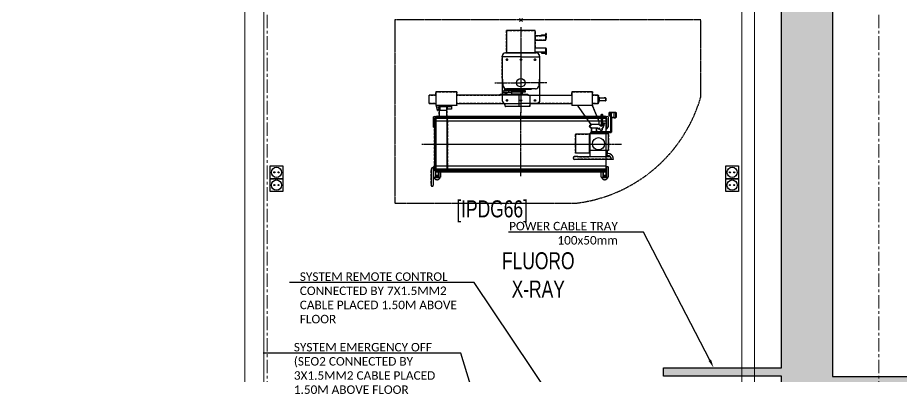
# Model space of a CAD drawing. Header units: millimetres. Extents: x 26027 to 581921, y 7230 to 233891.
# Drawn here: x 462912 to 473314, y 159111 to 163335 of the extents above; entities that cross this region are included whole.
import ezdxf
from ezdxf import colors
from ezdxf.entities.mleader import LeaderData, LeaderLine
from ezdxf.math import Vec2, Vec3

# ---------------------------------------------------------------- set-up
doc = ezdxf.new("R2010")
doc.units = ezdxf.units.MM
doc.header["$LTSCALE"] = 5
doc.set_wipeout_variables(frame=1)
for name, pattern in [('AXES2', [1.125, 0.75, -0.125, 0.125, -0.125]), ('CACHE', [0.375, 0.25, -0.125]), ('CENTER', [50.8, 31.75, -6.35, 6.35, -6.35]), ('FANTOME', [2.5, 1.25, -0.25, 0.25, -0.25, 0.25, -0.25])]:
    doc.linetypes.add(name, pattern=pattern)
for name, color, linetype, lineweight in [('72_EGR_BASE_TEXT', 252, 'Continuous', 5), ('Aluminum', 252, 'Continuous', 5), ('E-ELEC-EQPM-2', 85, 'Continuous', 30), ('GE-ANCHORAGE_FLOOR', 222, 'Continuous', 30), ('GE-CLEARANCE', 83, 'FANTOME', 30), ('GE-ELEC_EQUIPMENT', 232, 'Continuous', 30), ('GE-EQUIPMENT', 140, 'Continuous', 30), ('GE-EQUIPMENT_INSERTION', 140, 'Continuous', 30), ('GE-EQUIPMENT_LIGHT', 141, 'Continuous', 30), ('GE-EQUIPMENT_OUTLINE', 131, 'CACHE', 30), ('GE-MAIN_AXIS', 83, 'AXES2', 30), ('Walls', 252, 'Continuous', 5)]:
    doc.layers.add(name, color=color, linetype=linetype, lineweight=lineweight)
doc.layers.add('axes', color=252, linetype='Continuous')
for name, color, linetype, lineweight, true_color in [('E-POWR', 7, 'Continuous', 30, 0x4e7e3e), ('E-PW', 7, 'Continuous', 30, 0x4e7e3e), ('EXF', 7, 'Continuous', 30, 0x4e7e3e)]:
    doc.layers.add(name, color=color, linetype=linetype, lineweight=lineweight, true_color=true_color)
doc.layers.add('GE-DESIGNER_WARNING', color=1, linetype='Continuous', lineweight=30, plot=False)
doc.styles.get("Standard").update_dxf_attribs({"font": 'calibri.ttf'})
doc.styles.add('X3G_ENTITY_2587EA', font='swisscl.ttf', dxfattribs={"height": 200})
pattern_1 = [(0, (368880, 104830), (63.5, 63.5), [31.75, -95.25]), (90, (368895.875, 104814.125), (-63.5, 63.5), [31.75, -95.25])]

# ---------------------------------------------------------------- blocks, each defined once
blk = doc.blocks.new('GE-EUR01610')
at = {"layer": 'GE-ANCHORAGE_FLOOR', "color": 83}
for p, q in [((-151, -345), (-179, -345)), ((-165, -331), (-165, -359)), ((14, -345), (-14, -345)), ((0, -331), (0, -359)), ((151, -345), (179, -345)), ((165, -331), (165, -359)), ((-151, -825), (-179, -825)), ((-165, -811), (-165, -839)), ((14, -825), (-14, -825)), ((0, -811), (0, -839)), ((151, -825), (179, -825)), ((165, -811), (165, -839))]:
    blk.add_line(p, q, dxfattribs=at)
at = {"layer": 'GE-ANCHORAGE_FLOOR'}
for points in [[(0, -310), (-220, -310), (-220, -825, 0.414524), (-185, -860), (0, -860)], [(0, -310), (220, -310), (220, -825, -0.414524), (185, -860), (0, -860)]]:
    blk.add_lwpolyline(points, format="xyb", dxfattribs=at)
for centre, radius in [((-165, -345), 9), ((0, -345), 9), ((165, -345), 9), ((0, -616), 50), ((-165, -825), 9), ((0, -825), 9), ((165, -825), 9)]:
    blk.add_circle(centre, radius, dxfattribs=at)
at = {"layer": 'GE-CLEARANCE'}
blk.add_lwpolyline([(642, -2036, 0.301395), (2116, -789), (2116, 124), (-1485, 124), (-1485, -2036)], format="xyb", close=True, dxfattribs=at)
at = {"layer": 'GE-DESIGNER_WARNING'}
for p, q in [((-18, 141), (18, 106)), ((-18, 106), (18, 141))]:
    blk.add_line(p, q, dxfattribs=at)
at = {"layer": 'GE-EQUIPMENT'}
for p, q in [((-220, -305), (-220, -546)), ((-180, -265), (180, -265)), ((220, -305), (220, -546)), ((-220, -546), (-211, -651)), ((220, -546), (211, -651)), ((-1000, -725), (-1000, -884)), ((-755, -725), (-1000, -725)), ((-755, -884), (-755, -725)), ((171, -688), (-171, -688)), ((844, -725), (598, -725)), ((598, -725), (598, -734)), ((844, -763), (844, -725)), ((-1079, -763), (-1080, -764)), ((-1080, -861), (-1080, -764)), ((-1000, -763), (-1079, -763)), ((83, -763), (-755, -763)), ((-25, -771), (-25, -896)), ((83, -763), (598, -763)), ((598, -734), (598, -876)), ((910, -763), (844, -763)), ((910, -862), (910, -763)), ((910, -766), (915, -766)), ((915, -856), (915, -766)), ((915, -788), (920, -788)), ((920, -837), (920, -788)), ((925, -829), (925, -796)), ((925, -796), (979, -796)), ((971, -829), (925, -829)), ((982, -829), (971, -829)), ((982, -796), (979, -796)), ((996, -796), (982, -796)), ((996, -829), (982, -829)), ((996, -798), (996, -796)), ((998, -798), (996, -798)), ((996, -829), (998, -829)), ((998, -800), (998, -798)), ((999, -800), (998, -800)), ((998, -827), (999, -825)), ((998, -829), (998, -827)), ((999, -825), (999, -800)), ((-1079, -862), (-1080, -861)), ((-1079, -862), (-1000, -862)), ((-755, -884), (-1000, -884)), ((-956, -895), (-956, -940)), ((-873, -940), (-873, -895)), ((-868, -895), (-868, -927)), ((-867, -927), (-868, -927)), ((-867, -928), (-867, -927)), ((-821, -928), (-867, -928)), ((-818, -928), (-821, -928)), ((-816, -927), (-818, -927)), ((-818, -927), (-818, -928)), ((-816, -884), (-816, -895)), ((-816, -895), (-816, -927)), ((-755, -862), (-25, -862)), ((-193, -862), (-184, -891)), ((-184, -891), (-184, -893)), ((-184, -893), (-182, -893)), ((-182, -893), (-182, -895)), ((-182, -895), (-179, -895)), ((-179, -895), (-177, -896)), ((105, -896), (-177, -896)), ((105, -896), (109, -862)), ((109, -862), (598, -862)), ((598, -876), (598, -884)), ((844, -884), (598, -884)), ((673, -884), (673, -893)), ((827, -1110), (673, -893)), ((844, -884), (844, -862)), ((844, -862), (910, -862)), ((844, -893), (844, -884)), ((844, -893), (918, -1071)), ((915, -861), (910, -861)), ((920, -837), (915, -837)), ((915, -861), (915, -856)), ((-961, -940), (-956, -940)), ((-961, -940), (-961, -1028)), ((-956, -940), (-870, -940)), ((-870, -1028), (-870, -940)), ((1057, -1193), (1057, -967)), ((1064, -966), (1064, -1027)), ((1067, -1027), (1067, -1196)), ((1096, -1030), (1096, -1027)), ((1096, -1030), (1115, -1030)), ((1113, -967), (1113, -1027)), ((1116, -967), (1113, -967)), ((1113, -1027), (1118, -1027)), ((1115, -1030), (1115, -1027)), ((1118, -969), (1116, -967)), ((1118, -969), (1120, -969)), ((1118, -1027), (1118, -969)), ((1120, -1025), (1118, -1025)), ((1120, -969), (1120, -1025)), ((-1016, -1047), (-1016, -1633)), ((918, -1071), (918, -1110)), ((-870, -1228), (-870, -1455)), ((642, -1221), (642, -1445)), ((808, -1221), (657, -1221)), ((808, -1445), (808, -1221)), ((832, -1193), (817, -1210)), ((817, -1491), (817, -1210)), ((823, -1203), (1062, -1203)), ((832, -1149), (832, -1193)), ((1057, -1193), (832, -1193)), ((891, -1193), (889, -1193)), ((891, -1176), (891, -1149)), ((891, -1183), (891, -1176)), ((891, -1193), (891, -1182)), ((891, -1193), (891, -1191)), ((1027, -1213), (1027, -1203)), ((1030, -1215), (1028, -1213)), ((1030, -1413), (1030, -1215)), ((1067, -1196), (1062, -1203)), ((808, -1445), (657, -1445)), ((906, -1491), (669, -1491)), ((669, -1516), (988, -1516)), ((1022, -1474), (1015, -1474)), ((-1014, -1653), (-1016, -1653))]:
    blk.add_line(p, q, dxfattribs=at)
blk.add_lwpolyline([(168, 0), (-168, 0), (-168, -261), (168, -261)], close=True, dxfattribs=at)
for points in [[(-994, -884), (-994, -901), (-987, -901), (-987, -903), (-988, -903), (-988, -913), (-990, -913), (-988, -927), (-983, -927), (-983, -944), (-979, -944)], [(-965, -895), (-965, -901), (-971, -901), (-971, -903), (-970, -903), (-970, -913), (-968, -913), (-970, -927), (-975, -927), (-975, -944), (-979, -944)], [(949, -1009), (949, -1127), (942, -1127), (942, -1118), (927, -1118), (927, -1110), (827, -1110), (827, -1118), (810, -1118), (810, -1127), (806, -1127), (806, -1137), (810, -1137), (810, -1138), (822, -1138), (822, -1140), (820, -1140), (817, -1142), (817, -1145), (820, -1147), (822, -1147), (827, -1149), (891, -1149), (891, -1150), (910, -1150), (910, -1160), (922, -1160), (922, -1150), (927, -1150), (927, -1162), (928, -1164), (928, -1167), (935, -1174), (950, -1174), (950, -1176), (955, -1176), (955, -1152), (966, -1152), (983, -1098), (983, -1093), (981, -1089), (979, -1089), (959, -1128), (959, -1009)], [(669, -1491), (669, -1487), (632, -1487)], [(669, -1516), (669, -1519), (632, -1519)]]:
    blk.add_lwpolyline(points, dxfattribs=at)
blk.add_circle((954, -1000), 10.6, dxfattribs=at)
for centre, radius, start, end in [((-180, -305), 40, 90, 180), ((180, -305), 40, 0, 90), ((-171, -648), 40, 184.8974, 270), ((171, -648), 40, 270, 355.1026), ((1022, -1517), 67.5, 0.869, 96.1), ((632, -1503), 16.2, 90, 270), ((1022, -1517), 43, 1.3653, 90)]:
    blk.add_arc(centre, radius, start, end, dxfattribs=at)
for points in [[(-965, -895), (-961, -895), (-958, -895), (-958, -895)], [(-958, -895), (-958, -895), (-956, -895), (-956, -895)], [(-1016, -1028), (-1016, -1028), (-870, -1028), (-870, -1028)], [(-1016, -1028), (-1016, -1028), (-1016, -1030), (-1016, -1030)], [(-1016, -1030), (-1016, -1035), (-1016, -1040), (-1016, -1045)], [(-870, -1028), (-870, -1028), (-870, -1633), (-870, -1633)], [(1064, -1027), (1064, -1027), (1065, -1027), (1065, -1027)], [(1065, -1027), (1075, -1027), (1084, -1027), (1093, -1027)], [(1093, -1027), (1093, -1027), (1096, -1027), (1096, -1027)], [(-1016, -1045), (-1016, -1045), (-1016, -1047), (-1016, -1047)], [(644, -1221), (644, -1221), (642, -1221), (642, -1221)], [(654, -1221), (651, -1221), (647, -1221), (644, -1221)], [(657, -1221), (657, -1221), (654, -1221), (654, -1221)], [(1027, -1213), (1027, -1213), (1028, -1213), (1028, -1213)], [(644, -1445), (644, -1445), (642, -1445), (642, -1445)], [(654, -1445), (651, -1445), (647, -1445), (644, -1445)], [(657, -1445), (657, -1445), (654, -1445), (654, -1445)], [(-1016, -1633), (-1016, -1633), (-1016, -1636), (-1016, -1636)], [(-1016, -1636), (-1016, -1641), (-1016, -1646), (-1016, -1653)], [(-1014, -1653), (-1014, -1653), (-870, -1653), (-870, -1653)]]:
    blk.add_open_spline(points, degree=3, dxfattribs=at)
for points, knots in [([(1113, -967), (1084, -967), (1075, -967), (1065, -967), (1065, -967), (1064, -967), (1064, -967)], [1, 1, 1, 1, 2, 2, 2, 2.058958, 2.058958, 2.058958, 2.058958]), ([(817, -1213), (860, -1213), (903, -1213), (946, -1213), (948, -1213), (950, -1213), (952, -1213), (977, -1213), (1002, -1213), (1027, -1213), (1027, -1213), (1028, -1213), (1028, -1213)], [-0.816761, -0.816761, -0.816761, -0.816761, 0.914766, 0.914766, 0.914766, 1, 1, 1, 2, 2, 2, 2.022883, 2.022883, 2.022883, 2.022883]), ([(1030, -1413), (1029, -1413), (1028, -1413), (1027, -1413), (999, -1413), (972, -1413), (945, -1413), (942, -1413), (938, -1413), (935, -1413), (895, -1413), (856, -1413), (817, -1413)], [0.957537, 0.957537, 0.957537, 0.957537, 1, 1, 1, 2, 2, 2, 2.12785, 2.12785, 2.12785, 3.58213, 3.58213, 3.58213, 3.58213]), ([(1015, -1491), (1015, -1440), (1015, -1436), (1015, -1433), (1015, -1433), (1015, -1433), (1015, -1433), (1015, -1426), (1015, -1419), (1015, -1413)], [1, 1, 1, 1, 2, 2, 2, 2.042617, 2.042617, 2.042617, 3.999126, 3.999126, 3.999126, 3.999126]), ([(1056, -1491), (1041, -1491), (1017, -1491), (993, -1491), (991, -1491), (989, -1491), (988, -1491), (986, -1491), (985, -1491), (983, -1491), (958, -1491), (932, -1491), (906, -1491)], [1, 1, 1, 1, 2, 2, 2, 2.069608, 2.069608, 2.069608, 2.12785, 2.12785, 2.12785, 3.185014, 3.185014, 3.185014, 3.185014]), ([(988, -1516), (989, -1516), (991, -1516), (993, -1516), (1015, -1516), (1038, -1516), (1089, -1516)], [0.9305875, 0.9305875, 0.9305875, 0.9305875, 1, 1, 1, 1.9294922, 1.9294922, 1.9294922, 1.9294922]), ([(-870, -1633), (-870, -1634), (-870, -1635), (-870, -1636), (-870, -1636), (-870, -1636), (-870, -1636), (-870, -1641), (-870, -1646), (-870, -1653)], [0.778232, 0.778232, 0.778232, 0.778232, 0.957383, 0.957383, 0.957383, 1, 1, 1, 2, 2, 2, 2])]:
    blk.add_open_spline(points, degree=3, knots=knots, dxfattribs=at)
at = {"layer": 'GE-EQUIPMENT_LIGHT'}
for p, q in [((-189, -701), (-189, -698)), ((-154, -727), (-155, -729)), ((16, -752), (16, -727)), ((39, -701), (39, -698)), ((-245, -752), (-245, -763)), ((-245, -752), (26, -752)), ((-218, -730), (-218, -732)), ((-155, -730), (-218, -730)), ((-218, -732), (-174, -732)), ((-191, -752), (-191, -751)), ((-172, -751), (-191, -751)), ((-174, -732), (-174, -734)), ((-174, -734), (-172, -734)), ((-172, -734), (-172, -751)), ((-164, -752), (-162, -752)), ((-155, -729), (-155, -730)), ((-108, -752), (-108, -732)), ((-25, -763), (-25, -771)), ((46, -752), (80, -752)), ((80, -763), (80, -752)), ((109, -862), (109, -763)), ((844, -862), (844, -763)), ((925, -803), (920, -803)), ((920, -822), (925, -822)), ((-863, -1035), (-868, -1035)), ((-868, -1035), (-868, -1645)), ((-863, -1645), (-863, -1035)), ((1040, -1005), (1040, -969)), ((1040, -1005), (1040, -1010)), ((1043, -1010), (1040, -1010)), ((1043, -966), (1064, -966)), ((1043, -967), (1043, -1010)), ((1064, -967), (1043, -967)), ((1096, -1027), (1096, -967)), ((-1056, -1641), (-1056, -1650)), ((-1056, -1642), (-1056, -1824)), ((-1031, -1647), (-1031, -1824)), ((-1017, -1612), (-1026, -1612)), ((-1017, -1637), (-1021, -1637)), ((-1017, -1594), (-1017, -1643)), ((-1016, -1594), (-1017, -1594)), ((-1016, -1643), (-1017, -1643)), ((-868, -1645), (-863, -1645))]:
    blk.add_line(p, q, dxfattribs=at)
for points in [[(168, -116), (295, -116), (295, -63), (168, -63)], [(295, -63), (242, -63), (242, -52), (295, -52)], [(295, -106), (298, -106), (298, -36), (295, -36)], [(168, -204), (295, -204), (295, -256), (168, -256)], [(295, -256), (242, -256), (242, -268), (295, -268)], [(295, -214), (298, -214), (298, -284), (295, -284)], [(-144, -708), (-200, -708), (-200, -727), (-144, -727)], [(-191, -688), (119, -688), (119, -698), (-191, -698)], [(-144, -707), (-105, -707), (-105, -732), (-144, -732)], [(-105, -708), (49, -708), (49, -727), (-105, -727)]]:
    blk.add_lwpolyline(points, close=True, dxfattribs=at)
blk.add_lwpolyline([(-144, -708), (-191, -708), (-191, -701), (41, -701), (41, -708), (-105, -708)], dxfattribs=at)
blk.add_circle((914, -1335), 71.7, dxfattribs=at)
for centre, radius, start, end in [((1043, -969), 3.37, 95.2597, 180.2412), ((-1026, -1642), 30, 90, 180), ((-1021, -1647), 10, 90, 180), ((-1044, -1824), 12.5, 180, 0)]:
    blk.add_arc(centre, radius, start, end, dxfattribs=at)
for points in [[(-189, -698), (-189, -698), (-191, -698), (-191, -698)], [(-188, -698), (-188, -698), (-189, -698), (-189, -698)], [(-81, -698), (-117, -698), (-153, -698), (-189, -698)], [(-106, -752), (-106, -752), (-108, -752), (-108, -752)], [(4, -752), (-33, -752), (-70, -752), (-106, -752)], [(-25, -763), (-25, -763), (-20, -763), (-20, -763)], [(26, -752), (26, -752), (27, -752), (27, -752)], [(27, -752), (32, -752), (38, -752), (43, -752)], [(43, -752), (43, -752), (46, -752), (46, -752)], [(-956, -895), (-950, -895), (-944, -895), (-816, -895)]]:
    blk.add_open_spline(points, degree=3, dxfattribs=at)
at = {"layer": 'GE-EQUIPMENT_OUTLINE'}
blk.add_lwpolyline([(-168, 0), (168, 0), (168, -63), (242, -63), (242, -52), (295, -52), (295, -36), (298, -36), (298, -106), (295, -106), (295, -116), (168, -116), (168, -204), (295, -204), (295, -214), (298, -214), (298, -284), (295, -284), (295, -268), (242, -268), (242, -256), (168, -256), (168, -265), (180, -265, -0.415355), (220, -305), (220, -546), (211, -651, -0.389394), (171, -688), (119, -688), (119, -698), (39, -698), (39, -701), (41, -701), (41, -708), (49, -708), (49, -727), (16, -727), (16, -752), (80, -752), (80, -763), (598, -763), (598, -725), (844, -725), (844, -763), (910, -763), (910, -766), (915, -766), (915, -788), (920, -788), (920, -803), (925, -803), (925, -796), (996, -796), (999, -800), (999, -825), (998, -829), (925, -829), (925, -822), (920, -822), (920, -837), (915, -837), (915, -861), (910, -861), (910, -862), (844, -862), (844, -884), (844, -893), (918, -1071), (918, -1110), (927, -1110), (927, -1118), (942, -1118), (942, -1127), (949, -1127), (949, -1009, -3.946945), (959, -1009), (959, -1128), (979, -1089), (981, -1089), (983, -1093), (983, -1098), (966, -1152), (955, -1152), (955, -1176), (950, -1176), (950, -1174), (935, -1174), (928, -1167), (928, -1164), (927, -1162), (927, -1150), (922, -1150), (922, -1160), (910, -1160), (910, -1150), (891, -1150), (891, -1193), (1057, -1193), (1057, -967), (1043, -967), (1043, -1010), (1040, -1010), (1040, -969, -0.386163), (1043, -966), (1064, -966), (1064, -967), (1116, -967), (1118, -969), (1120, -969), (1120, -1025), (1118, -1025), (1118, -1027), (1115, -1027), (1115, -1030), (1096, -1030), (1096, -1027), (1067, -1027), (1067, -1196), (1062, -1203), (1027, -1203), (1027, -1213), (1028, -1213), (1030, -1215), (1030, -1413), (1015, -1413), (1015, -1450, -0.441214), (1089, -1516), (669, -1516), (669, -1519), (632, -1519, -1), (632, -1487), (669, -1487), (669, -1491), (817, -1491), (817, -1427), (808, -1427), (808, -1445), (642, -1445), (642, -1221), (808, -1221), (808, -1243), (817, -1243), (817, -1210), (832, -1193), (832, -1149), (827, -1149), (822, -1147), (820, -1147), (817, -1145), (817, -1142), (820, -1140), (822, -1140), (822, -1138), (810, -1138), (810, -1137), (806, -1137), (806, -1127), (810, -1127), (810, -1118), (827, -1118), (827, -1110), (673, -893), (673, -884), (598, -884), (598, -862), (109, -862), (105, -896), (-177, -896), (-184, -893), (-184, -891), (-193, -862), (-755, -862), (-755, -884), (-816, -884), (-816, -927), (-818, -928), (-867, -928), (-868, -927), (-868, -895), (-873, -895), (-873, -940), (-870, -940), (-870, -1035), (-863, -1035), (-863, -1645), (-870, -1645), (-870, -1653), (-1016, -1653), (-1016, -1643), (-1017, -1643), (-1017, -1637), (-1021, -1637, 0.414214), (-1031, -1647), (-1031, -1824, -1), (-1056, -1824), (-1056, -1641, -0.425017), (-1026, -1612), (-1017, -1612), (-1017, -1594), (-1016, -1594), (-1016, -1028), (-961, -1028), (-961, -940), (-956, -940), (-956, -895), (-965, -895), (-965, -901), (-971, -901), (-971, -903), (-970, -903), (-970, -913), (-968, -913), (-970, -927), (-975, -927), (-975, -944), (-983, -944), (-983, -927), (-988, -927), (-990, -913), (-988, -913), (-988, -903), (-987, -903), (-987, -901), (-994, -901), (-994, -884), (-1000, -884), (-1000, -862), (-1079, -862), (-1080, -861), (-1080, -764), (-1079, -763), (-1000, -763), (-1000, -725), (-755, -725), (-755, -763), (-245, -763), (-245, -752), (-191, -752), (-191, -751), (-172, -751), (-172, -734), (-174, -734), (-174, -732), (-218, -732), (-218, -730), (-155, -730), (-155, -729), (-154, -727), (-200, -727), (-200, -708), (-191, -708), (-191, -701), (-189, -701), (-189, -698), (-191, -698), (-191, -688), (-171, -688, -0.389394), (-211, -651), (-220, -546), (-220, -305, -0.414214), (-180, -265), (-168, -265), (-168, 0)], format="xyb", dxfattribs=at)
at = {"layer": 'GE-MAIN_AXIS'}
for p, q in [((0, 38), (0, -975)), ((0, -269), (0, -963)), ((-306, -616), (0, -616)), ((306, -616), (0, -616)), ((-1167, -1340), (1186, -1340))]:
    blk.add_line(p, q, dxfattribs=at)
blk = doc.blocks.new('GE-EUR02495')
at = {"layer": 'GE-EQUIPMENT'}
blk.add_lwpolyline([(307, 1000), (-327, 1000), (-327, -1002), (307, -1002)], close=True, dxfattribs=at)
at = {"layer": 'GE-EQUIPMENT_LIGHT'}
for p, q in [((-396, 1005), (-369, 1005)), ((-369, 969), (-396, 969)), ((-393, 1023), (-393, 1005)), ((-393, 969), (-393, 951)), ((-388, 1028), (-268, 1028)), ((-303, 1008), (-388, 1008)), ((-388, 1006), (-306, 1006)), ((-388, 1005), (-388, 1006)), ((-388, 968), (-388, 969)), ((-313, 968), (-388, 968)), ((-388, 966), (-313, 966)), ((-313, 946), (-388, 946)), ((-380, 1006), (-380, 1008)), ((-380, 969), (-380, 1005)), ((-380, 966), (-380, 968)), ((-369, 969), (-369, 1005)), ((-308, 1004), (-369, 1004)), ((-369, 970), (-313, 970)), ((-313, 1000), (324, 1000)), ((-313, 974), (-313, 1000)), ((-310, 997), (-313, 997)), ((-313, 977), (-310, 977)), ((-310, 974), (-313, 974)), ((-313, 972), (-310, 972)), ((-313, -972), (-313, 972)), ((-310, 1002), (-310, -1002)), ((-310, 1002), (318, 1002)), ((-302, 1000), (-302, -1000)), ((-298, 979), (-300, 979)), ((-300, 979), (-300, 979)), ((-300, 979), (-298, 979)), ((-299, 979), (-299, 979)), ((-298, 980), (-298, 981)), ((-298, 981), (-297, 981)), ((-298, 981), (-297, 981)), ((-298, 977), (-298, 978)), ((-297, 977), (-298, 977)), ((-297, 977), (-298, 977)), ((-297, 981), (-297, 980)), ((-297, 979), (-295, 979)), ((-295, 979), (-297, 979)), ((-297, 978), (-297, 977)), ((-296, 979), (-296, 979)), ((-295, 979), (-295, 979)), ((-293, -1000), (-293, 1000)), ((-268, 1008), (-273, 1008)), ((-255, 1000), (-255, -1000)), ((194, 1005), (221, 1005)), ((197, 1023), (197, 1005)), ((202, 1028), (322, 1028)), ((287, 1008), (202, 1008)), ((202, 1006), (284, 1006)), ((202, 1005), (202, 1006)), ((210, 1006), (210, 1008)), ((210, 1002), (210, 1005)), ((221, 1002), (221, 1005)), ((282, 1004), (221, 1004)), ((269, -1000), (269, 1000)), ((307, 1000), (307, -1000)), ((309, 981), (311, 981)), ((311, 981), (309, 981)), ((309, 981), (309, 981)), ((310, 981), (310, 981)), ((311, 982), (311, 983)), ((311, 983), (312, 983)), ((311, 983), (312, 983)), ((311, 979), (311, 980)), ((312, 979), (311, 979)), ((312, 979), (311, 979)), ((312, 983), (312, 982)), ((312, 981), (314, 981)), ((314, 981), (312, 981)), ((312, 980), (312, 979)), ((313, 981), (313, 981)), ((314, 981), (314, 981)), ((316, -1000), (316, 1000)), ((322, 1008), (317, 1008)), ((324, 1000), (324, -1000)), ((324, 972), (327, 972)), ((327, 980), (327, 994)), ((327, -972), (327, 972)), ((-396, -969), (-369, -969)), ((-369, -1005), (-396, -1005)), ((-393, -951), (-393, -969)), ((-393, -1005), (-393, -1023)), ((-388, -946), (-313, -946)), ((-313, -966), (-388, -966)), ((-388, -968), (-313, -968)), ((-388, -969), (-388, -968)), ((-388, -1006), (-388, -1005)), ((-306, -1006), (-388, -1006)), ((-388, -1008), (-303, -1008)), ((-268, -1028), (-388, -1028)), ((-380, -968), (-380, -966)), ((-380, -1005), (-380, -969)), ((-380, -1008), (-380, -1006)), ((-369, -1005), (-369, -969)), ((-313, -970), (-369, -970)), ((-369, -1004), (-308, -1004)), ((-313, -972), (-310, -972)), ((-313, -974), (-310, -974)), ((-313, -1000), (-313, -974)), ((-310, -977), (-313, -977)), ((-313, -997), (-310, -997)), ((324, -1000), (-313, -1000)), ((-310, -1002), (318, -1002)), ((-273, -1008), (-268, -1008)), ((221, -1005), (194, -1005)), ((197, -1005), (197, -1023)), ((202, -1006), (202, -1005)), ((284, -1006), (202, -1006)), ((202, -1008), (287, -1008)), ((322, -1028), (202, -1028)), ((210, -1005), (210, -1002)), ((210, -1008), (210, -1006)), ((221, -1005), (221, -1002)), ((221, -1004), (282, -1004)), ((317, -1008), (322, -1008)), ((324, -972), (327, -972)), ((327, -994), (327, -980))]:
    blk.add_line(p, q, dxfattribs=at)
for centre, radius in [((-298, 979), 4.02), ((-298, 979), 3.75), ((311, 981), 4.02), ((311, 981), 3.75), ((-298, 699), 2.25), ((311, 701), 2.25), ((-298, 419), 2.25), ((311, 421), 2.25), ((-298, 139), 2.25), ((311, 141), 2.25), ((-298, -141), 2.25), ((311, -139), 2.25), ((-298, -421), 2.25), ((311, -419), 2.25), ((-298, -701), 2.25), ((311, -699), 2.25), ((-298, -981), 3.75), ((-298, -981), 2.25), ((311, -979), 3.75), ((311, -979), 2.25)]:
    blk.add_circle(centre, radius, dxfattribs=at)
for centre, radius, start, end in [((-340, 1018), 50.5, 170.0104, 189.9896), ((-340, 956), 50.5, 170.0104, 189.9896), ((-388, 1026), 1.5, 90, 170.0104), ((-388, 1009), 1.5, 189.9896, 270), ((-388, 964), 1.5, 90, 170.0104), ((-388, 947), 1.5, 189.9896, 270), ((-388, 1006), 0.3, 90, 180), ((-388, 968), 0.3, 180, 270), ((-288, 987), 26, 164.0576, 195.9424), ((-288, 987), 26, 147.7958, 150), ((-288, 987), 26, 210, 212.2042), ((-288, 987), 26, 35.2344, 144.7656), ((-298, 980), 0.3, 270, 0), ((-298, 978), 0.3, 0, 90), ((-297, 980), 0.3, 180, 270), ((-297, 978), 0.3, 90, 180), ((-268, 1026), 1.5, 9.9896, 90), ((-268, 1009), 1.5, 270, 350.0104), ((-316, 1018), 50.5, 350.0104, 9.9896), ((250, 1018), 50.5, 170.0104, 189.9896), ((202, 1026), 1.5, 90, 170.0104), ((202, 1009), 1.5, 189.9896, 270), ((202, 1006), 0.3, 90, 180), ((302, 987), 26, 27.2385, 144.7656), ((311, 982), 0.3, 270, 0), ((311, 980), 0.3, 0, 90), ((312, 982), 0.3, 180, 270), ((312, 980), 0.3, 90, 180), ((318, 994), 8.4, 0, 90.0002), ((322, 1026), 1.5, 9.9896, 90), ((322, 1009), 1.5, 270, 350.0104), ((274, 1018), 50.5, 350.0104, 9.9896), ((318, 980), 8.4, 310.0052, 0), ((302, 987), 26, 327.7958, 332.7615), ((302, 987), 26, 343.8739, 16.1261), ((-340, -956), 50.5, 170.0104, 189.9896), ((-340, -1018), 50.5, 170.0104, 189.9896), ((-388, -948), 1.5, 90, 170.0104), ((-388, -965), 1.5, 189.9896, 270), ((-388, -1010), 1.5, 90, 170.0104), ((-388, -1027), 1.5, 189.9896, 270), ((-388, -968), 0.3, 90, 180), ((-388, -1006), 0.3, 180, 270), ((-288, -987), 26, 164.0576, 195.9424), ((-288, -987), 26, 147.7958, 150), ((-288, -987), 26, 210, 212.2042), ((-288, -987), 26, 215.2344, 324.7656), ((-268, -1010), 1.5, 9.9896, 90), ((-268, -1027), 1.5, 270, 350.0104), ((-316, -1018), 50.5, 350.0104, 9.9896), ((250, -1018), 50.5, 170.0104, 189.9896), ((202, -1010), 1.5, 90, 170.0104), ((202, -1027), 1.5, 189.9896, 270), ((202, -1006), 0.3, 180, 270), ((302, -987), 26, 215.2344, 332.7615), ((318, -994), 8.4, 270, 0.0008), ((322, -1010), 1.5, 9.9896, 90), ((322, -1027), 1.5, 270, 350.0104), ((302, -987), 26, 27.2385, 32.2042), ((318, -980), 8.4, 0, 49.9948), ((274, -1018), 50.5, 350.0104, 9.9896), ((302, -987), 26, 343.8739, 16.1261)]:
    blk.add_arc(centre, radius, start, end, dxfattribs=at)
for centre, start_param, end_param in [((-455, 987), 0.117269, 0.273508), ((-455, 987), 6.009677, 6.165916), ((135, 987), 0.25268, 0.273508), ((-455, -987), 0.117269, 0.273508), ((-455, -987), 6.009677, 6.165916), ((135, -987), 6.009677, 6.030505)]:
    blk.add_ellipse(centre, major_axis=(79.2, 0), ratio=0.757124, start_param=start_param, end_param=end_param, dxfattribs=at)
for points, knots in [([(-393, 1023), (-394, 1023), (-394, 1022), (-398, 1021), (-400, 1020), (-404, 1017), (-406, 1016), (-409, 1012), (-411, 1010), (-414, 1006), (-415, 1004), (-417, 999), (-417, 997), (-418, 992), (-419, 989), (-419, 985), (-418, 982), (-417, 977), (-417, 975), (-415, 970), (-414, 968), (-411, 964), (-409, 962), (-406, 958), (-404, 957), (-400, 954), (-398, 953), (-394, 952), (-394, 951), (-393, 951)], [6.877958, 6.877958, 6.877958, 6.877958, 7.157506, 7.157506, 7.87329, 7.87329, 8.589074, 8.589074, 9.304775, 9.304775, 10.020475, 10.020475, 10.736176, 10.736176, 11.451877, 11.451877, 12.167578, 12.167578, 12.883278, 12.883278, 13.598979, 13.598979, 14.31468, 14.31468, 15.030464, 15.030464, 15.746247, 15.746247, 16.025796, 16.025796, 16.025796, 16.025796]), ([(-396, 969), (-396, 975), (-396, 981), (-396, 993), (-396, 999), (-396, 1005)], [37.345641, 37.345641, 37.345641, 37.345641, 39.07839, 39.07839, 40.811138, 40.811138, 40.811138, 40.811138]), ([(-377, 994), (-376, 993), (-376, 992), (-376, 990), (-376, 990), (-376, 989), (-376, 988), (-375, 988), (-375, 988), (-375, 987), (-375, 987), (-375, 987), (-375, 987), (-375, 987), (-375, 987), (-375, 987), (-375, 987), (-375, 986), (-375, 986), (-376, 986), (-376, 985), (-376, 984), (-376, 984), (-376, 982), (-376, 981), (-377, 980)], [6.534593, 6.534593, 6.534593, 6.534593, 6.812441, 6.812441, 7.018284, 7.018284, 7.121205, 7.121205, 7.172666, 7.172666, 7.198396, 7.198396, 7.224127, 7.224127, 7.249857, 7.249857, 7.275588, 7.275588, 7.327048, 7.327048, 7.42997, 7.42997, 7.635813, 7.635813, 7.913661, 7.913661, 7.913661, 7.913661]), ([(-371, 976), (-371, 978), (-371, 980), (-371, 982), (-372, 983), (-372, 985), (-372, 985), (-372, 986), (-372, 986), (-372, 986), (-372, 987), (-372, 987), (-372, 987), (-372, 987), (-372, 987), (-372, 987), (-372, 988), (-372, 988), (-372, 988), (-372, 989), (-372, 989), (-372, 991), (-371, 992), (-371, 994), (-371, 996), (-371, 998)], [0.447601, 0.447601, 0.447601, 0.447601, 0.950732, 0.950732, 1.211465, 1.211465, 1.341831, 1.341831, 1.407014, 1.407014, 1.439606, 1.439606, 1.472197, 1.472197, 1.504789, 1.504789, 1.537381, 1.537381, 1.602564, 1.602564, 1.73293, 1.73293, 1.993663, 1.993663, 2.496794, 2.496794, 2.496794, 2.496794]), ([(-371, 1005), (-371, 1004), (-371, 1003), (-371, 1001), (-371, 999), (-371, 998)], [10.7022604, 10.7022604, 10.7022604, 10.7022604, 10.8962435, 10.8962435, 11.3452919, 11.3452919, 11.3452919, 11.3452919]), ([(-371, 976), (-371, 975), (-371, 973), (-371, 971), (-371, 970), (-371, 969)], [13.4142885, 13.4142885, 13.4142885, 13.4142885, 13.8633369, 13.8633369, 14.0573201, 14.0573201, 14.0573201, 14.0573201]), ([(197, 1023), (196, 1023), (196, 1022), (192, 1021), (190, 1020), (186, 1017), (184, 1016), (181, 1012), (179, 1010), (176, 1006), (175, 1004), (174, 1002)], [6.877958, 6.877958, 6.877958, 6.877958, 7.157506, 7.157506, 7.87329, 7.87329, 8.589074, 8.589074, 9.304775, 9.304775, 9.973643, 9.973643, 9.973643, 9.973643]), ([(219, 1005), (219, 1004), (219, 1003), (219, 1002), (219, 1002), (219, 1002)], [10.7022604, 10.7022604, 10.7022604, 10.7022604, 10.8962435, 10.8962435, 10.9429237, 10.9429237, 10.9429237, 10.9429237]), ([(-393, -951), (-394, -951), (-394, -952), (-398, -953), (-400, -954), (-404, -957), (-406, -958), (-409, -962), (-411, -964), (-414, -968), (-415, -970), (-417, -975), (-417, -977), (-418, -982), (-419, -985), (-419, -989), (-418, -992), (-417, -997), (-417, -999), (-415, -1004), (-414, -1006), (-411, -1010), (-409, -1012), (-406, -1016), (-404, -1017), (-400, -1020), (-398, -1021), (-394, -1022), (-394, -1023), (-393, -1023)], [6.877958, 6.877958, 6.877958, 6.877958, 7.157506, 7.157506, 7.87329, 7.87329, 8.589074, 8.589074, 9.304775, 9.304775, 10.020475, 10.020475, 10.736176, 10.736176, 11.451877, 11.451877, 12.167578, 12.167578, 12.883278, 12.883278, 13.598979, 13.598979, 14.31468, 14.31468, 15.030464, 15.030464, 15.746247, 15.746247, 16.025796, 16.025796, 16.025796, 16.025796]), ([(-396, -1005), (-396, -999), (-396, -993), (-396, -981), (-396, -975), (-396, -969)], [37.345641, 37.345641, 37.345641, 37.345641, 39.07839, 39.07839, 40.811138, 40.811138, 40.811138, 40.811138]), ([(-377, -980), (-376, -981), (-376, -982), (-376, -984), (-376, -984), (-376, -985), (-376, -986), (-375, -986), (-375, -986), (-375, -987), (-375, -987), (-375, -987), (-375, -987), (-375, -987), (-375, -987), (-375, -987), (-375, -987), (-375, -988), (-375, -988), (-376, -988), (-376, -989), (-376, -990), (-376, -990), (-376, -992), (-376, -993), (-377, -994)], [6.534593, 6.534593, 6.534593, 6.534593, 6.812441, 6.812441, 7.018284, 7.018284, 7.121205, 7.121205, 7.172666, 7.172666, 7.198396, 7.198396, 7.224127, 7.224127, 7.249857, 7.249857, 7.275588, 7.275588, 7.327048, 7.327048, 7.42997, 7.42997, 7.635813, 7.635813, 7.913661, 7.913661, 7.913661, 7.913661]), ([(-371, -998), (-371, -996), (-371, -994), (-371, -992), (-372, -991), (-372, -989), (-372, -989), (-372, -988), (-372, -988), (-372, -988), (-372, -987), (-372, -987), (-372, -987), (-372, -987), (-372, -987), (-372, -987), (-372, -986), (-372, -986), (-372, -986), (-372, -985), (-372, -985), (-372, -983), (-371, -982), (-371, -980), (-371, -978), (-371, -976)], [0.447601, 0.447601, 0.447601, 0.447601, 0.950732, 0.950732, 1.211465, 1.211465, 1.341831, 1.341831, 1.407014, 1.407014, 1.439606, 1.439606, 1.472197, 1.472197, 1.504789, 1.504789, 1.537381, 1.537381, 1.602564, 1.602564, 1.73293, 1.73293, 1.993663, 1.993663, 2.496794, 2.496794, 2.496794, 2.496794]), ([(-371, -969), (-371, -970), (-371, -971), (-371, -973), (-371, -975), (-371, -976)], [10.7022604, 10.7022604, 10.7022604, 10.7022604, 10.8962435, 10.8962435, 11.3452919, 11.3452919, 11.3452919, 11.3452919]), ([(-371, -998), (-371, -999), (-371, -1001), (-371, -1003), (-371, -1004), (-371, -1005)], [13.4142885, 13.4142885, 13.4142885, 13.4142885, 13.8633369, 13.8633369, 14.0573201, 14.0573201, 14.0573201, 14.0573201]), ([(174, -1002), (175, -1004), (176, -1006), (179, -1010), (181, -1012), (184, -1016), (186, -1017), (190, -1020), (192, -1021), (196, -1022), (196, -1023), (197, -1023)], [12.93011, 12.93011, 12.93011, 12.93011, 13.598979, 13.598979, 14.31468, 14.31468, 15.030464, 15.030464, 15.746247, 15.746247, 16.025796, 16.025796, 16.025796, 16.025796]), ([(219, -1002), (219, -1002), (219, -1002), (219, -1003), (219, -1004), (219, -1005)], [13.8166568, 13.8166568, 13.8166568, 13.8166568, 13.8633369, 13.8633369, 14.0573201, 14.0573201, 14.0573201, 14.0573201])]:
    blk.add_open_spline(points, degree=3, knots=knots, dxfattribs=at)
for points in [[(-379, 1003), (-379, 1004), (-379, 1004), (-379, 1005)], [(-379, 969), (-379, 970), (-379, 970), (-379, 971)], [(194, 1002), (194, 1003), (194, 1004), (194, 1005)], [(211, 1003), (211, 1004), (211, 1004), (211, 1005)], [(-379, -971), (-379, -970), (-379, -970), (-379, -969)], [(-379, -1005), (-379, -1004), (-379, -1004), (-379, -1003)], [(194, -1005), (194, -1004), (194, -1003), (194, -1002)], [(211, -1005), (211, -1004), (211, -1004), (211, -1003)]]:
    blk.add_open_spline(points, degree=3, dxfattribs=at)
at = {"layer": 'GE-EQUIPMENT_OUTLINE'}
blk.add_lwpolyline([(324, 1000), (-310, 1000), (-310, -1002), (324, -1002)], close=True, dxfattribs=at)
at = {"layer": 'GE-MAIN_AXIS'}
for p, q in [((0, 1052), (0, -1052)), ((-377, 0), (377, 0))]:
    blk.add_line(p, q, dxfattribs=at)
blk = doc.blocks.new('GE-230V_PLUG_1_50')
blk.add_wipeout([(0, 150), (150, 150), (150, 0), (0, 0)]).dxf.layer = 'GE-ELEC_EQUIPMENT'
at = {"layer": 'GE-ELEC_EQUIPMENT'}
h = blk.add_hatch(color=256, dxfattribs=at)
h.dxf.hatch_style = 1
h.paths.add_polyline_path([(56, 75, 1), (44, 75, 1)])
h.paths.add_polyline_path([(106, 75, 1), (94, 75, 1)])
blk.add_lwpolyline([(150, 0), (0, 0), (0, 150), (150, 150), (150, 0)], dxfattribs=at)
for centre, radius in [((75, 75), 60), ((50, 75), 6), ((100, 75), 6)]:
    blk.add_circle(centre, radius, dxfattribs=at)

msp = doc.modelspace()

# ---------------------------------------------------------------- hatches: boundary and pattern name
at = {"layer": 'E-ELEC-EQPM-2'}
h = msp.add_hatch(dxfattribs=at)
h.set_pattern_fill('CROSS', color=85, scale=10)
h.set_pattern_definition(pattern_1)
edge = h.paths.add_edge_path()
edge.add_line((457685.6, 145694.3), (457685.6, 152806.1))
edge.add_line((457685.6, 152806.1), (462487.4, 152806.1))
edge.add_line((462487.4, 152806.1), (462487.4, 145900.9))
edge.add_line((462487.4, 145900.9), (462587.4, 145901.1))
edge.add_line((462587.4, 145901.1), (462587.4, 152806.1))
edge.add_line((462587.4, 152806.1), (464555.9, 152806.1))
edge.add_line((464555.9, 152806.1), (469284.4, 152806.1))
edge.add_line((469284.4, 152806.1), (471903.7, 152806.1))
edge.add_line((471903.7, 152806.1), (471903.7, 142653.2))
edge.add_line((471903.7, 142653.2), (478231.4, 142645.9))
edge.add_line((478231.4, 142645.9), (478231.4, 142845.2))
edge.add_line((478231.4, 142845.2), (472503.7, 142845.2))
edge.add_line((472503.7, 142845.2), (472503.7, 157840))
edge.add_line((472503.7, 157840), (472504, 159009.2))
edge.add_line((472504, 159009.2), (479768.6, 159009.2))
edge.add_line((479768.6, 159009.2), (479768.6, 159109.2))
edge.add_line((479768.6, 159109.2), (472503.7, 159109.2))
edge.add_line((472503.7, 159109.2), (472503.7, 169315.6))
edge.add_line((472503.7, 169315.6), (478921.1, 169315.6))
edge.add_line((478921.1, 169315.6), (484286.4, 169315.6))
edge.add_line((484286.4, 169315.6), (484286.4, 166351.2))
edge.add_line((484286.4, 166351.2), (484486.4, 166351.2))
edge.add_line((484486.4, 166351.2), (484486.4, 169515.6))
edge.add_line((484486.4, 169515.6), (479083.8, 169515.6))
edge.add_line((479083.8, 169515.6), (479083.8, 190946.9))
edge.add_line((479083.8, 190946.9), (479083.8, 191341.6))
edge.add_line((479083.8, 191341.6), (478883.8, 191341.6))
edge.add_line((478883.8, 191341.6), (478883.8, 195124.3))
edge.add_line((478883.8, 195124.3), (477262.4, 195124.3))
edge.add_line((477262.4, 195124.3), (477262.4, 205421.2))
edge.add_line((477262.4, 205421.2), (474368, 205421.2))
edge.add_line((474368, 205421.2), (469356.9, 205421.2))
edge.add_line((469356.9, 205421.2), (469256.9, 205421.2))
edge.add_line((469256.9, 205421.2), (469256.9, 204391.3))
edge.add_line((469256.9, 204391.3), (469856.9, 204391.3))
edge.add_line((469856.9, 204391.3), (469856.9, 204821.2))
edge.add_line((469856.9, 204821.2), (471179.3, 204821.2))
edge.add_line((471179.3, 204821.2), (471179.3, 204391.3))
edge.add_line((471179.3, 204391.3), (471779.3, 204391.3))
edge.add_line((471779.3, 204391.3), (471779.3, 204821.2))
edge.add_line((471779.3, 204821.2), (476662.4, 204821.2))
edge.add_line((476662.4, 204821.2), (476662.4, 194457.6))
edge.add_line((476662.4, 194457.6), (478283.8, 194457.6))
edge.add_line((478283.8, 194457.6), (478283.8, 169915.6))
edge.add_line((478283.8, 169915.6), (471903.7, 169915.6))
edge.add_line((471903.7, 169915.6), (471903.7, 159212))
edge.add_line((471903.7, 159212), (470513.7, 159212))
edge.add_line((470513.7, 159212), (470513.7, 159112))
edge.add_line((470513.7, 159112), (471903.7, 159112))
edge.add_line((471903.7, 159112), (471903.7, 153006.1))
edge.add_line((471903.7, 153006.1), (462587.4, 153006.1))
edge.add_line((462587.4, 153006.1), (462487.4, 152906.1))
edge.add_line((462487.4, 152906.1), (457585.6, 152906.1))
edge.add_line((457585.6, 152906.1), (457585.6, 145694.3))
at = {"layer": 'E-PW'}
h = msp.add_hatch(dxfattribs=at)
h.set_pattern_fill('CROSS', color=85, scale=10)
h.set_pattern_definition(pattern_1)
h.paths.add_polyline_path([(457585.6, 145694.3), (457585.6, 152906.1), (462487.4, 152906.1), (462587.4, 153006.1), (471903.7, 153006.1), (471903.7, 159112), (470513.7, 159112), (470513.7, 159212), (471903.7, 159212), (471903.7, 169915.6), (478283.8, 169915.6), (478283.8, 194457.6), (476662.4, 194457.6), (476662.4, 204821.2), (471779.3, 204821.2), (471779.3, 204391.3), (471179.3, 204391.3), (471179.3, 204821.2), (469856.9, 204821.2), (469856.9, 204391.3), (469256.9, 204391.3), (469256.9, 205421.2), (469356.9, 205421.2), (474368, 205421.2), (477262.4, 205421.2), (477262.4, 195124.3), (478883.8, 195124.3), (478883.8, 191341.6), (479083.8, 191341.6), (479083.8, 190946.9), (479083.8, 169515.6), (484486.4, 169515.6), (484486.4, 166351.2), (484286.4, 166351.2), (484286.4, 169315.6), (478921.1, 169315.6), (472503.7, 169315.6), (472503.7, 159109.2), (479768.6, 159109.2), (479768.6, 159009.2), (472504, 159009.2), (472503.7, 157840), (472503.7, 142845.2), (478231.4, 142845.2), (478231.4, 142645.9), (471903.7, 142653.2), (471903.7, 152806.1), (469284.4, 152806.1), (464555.9, 152806.1), (462587.4, 152806.1), (462587.4, 145901.1), (462487.4, 145900.9), (462487.4, 152806.1), (457685.6, 152806.1), (457685.6, 145694.3)])
at = {"layer": 'EXF'}
h = msp.add_hatch(dxfattribs=at)
h.set_pattern_fill('CROSS', color=256, scale=10)
edge = h.paths.add_edge_path()
edge.add_line((464555.9, 152806.1), (469284.4, 152806.1))
edge.add_line((469284.4, 152806.1), (471903.7, 152806.1))
edge.add_line((471903.7, 152806.1), (471903.7, 142653.2))
edge.add_line((471903.7, 142653.2), (478231.4, 142645.9))
edge.add_line((478231.4, 142645.9), (478231.4, 142845.2))
edge.add_line((478231.4, 142845.2), (472503.7, 142845.2))
edge.add_line((472503.7, 142845.2), (472503.7, 157840))
edge.add_line((472503.7, 157840), (472504, 159009.2))
edge.add_line((472504, 159009.2), (479768.6, 159009.2))
edge.add_line((479768.6, 159009.2), (479768.6, 159109.2))
edge.add_line((479768.6, 159109.2), (472503.7, 159109.2))
edge.add_line((472503.7, 159109.2), (472503.7, 169315.6))
edge.add_line((472503.7, 169315.6), (478921.1, 169315.6))
edge.add_line((478921.1, 169315.6), (484286.4, 169315.6))
edge.add_line((484286.4, 169315.6), (484286.4, 166351.2))
edge.add_line((484286.4, 166351.2), (484486.4, 166351.2))
edge.add_line((484486.4, 166351.2), (484486.4, 169515.6))
edge.add_line((484486.4, 169515.6), (479083.8, 169515.6))
edge.add_line((479083.8, 169515.6), (479083.8, 190946.9))
edge.add_line((479083.8, 190946.9), (479083.8, 191341.6))
edge.add_line((479083.8, 191341.6), (478883.8, 191341.6))
edge.add_line((478883.8, 191341.6), (478883.8, 195124.3))
edge.add_line((478883.8, 195124.3), (477262.4, 195124.3))
edge.add_line((477262.4, 195124.3), (477262.4, 205421.2))
edge.add_line((477262.4, 205421.2), (474368, 205421.2))
edge.add_line((474368, 205421.2), (469356.9, 205421.2))
edge.add_line((469356.9, 205421.2), (469256.9, 205421.2))
edge.add_line((469256.9, 205421.2), (469256.9, 204391.3))
edge.add_line((469256.9, 204391.3), (469856.9, 204391.3))
edge.add_line((469856.9, 204391.3), (469856.9, 204821.2))
edge.add_line((469856.9, 204821.2), (471179.3, 204821.2))
edge.add_line((471179.3, 204821.2), (471179.3, 204391.3))
edge.add_line((471179.3, 204391.3), (471779.3, 204391.3))
edge.add_line((471779.3, 204391.3), (471779.3, 204821.2))
edge.add_line((471779.3, 204821.2), (476662.4, 204821.2))
edge.add_line((476662.4, 204821.2), (476662.4, 194457.6))
edge.add_line((476662.4, 194457.6), (478283.8, 194457.6))
edge.add_line((478283.8, 194457.6), (478283.8, 169915.6))
edge.add_line((478283.8, 169915.6), (471903.7, 169915.6))
edge.add_line((471903.7, 169915.6), (471903.7, 159212))
edge.add_line((471903.7, 159212), (470513.7, 159212))
edge.add_line((470513.7, 159212), (470513.7, 159112))
edge.add_line((470513.7, 159112), (471903.7, 159112))
edge.add_line((471903.7, 159112), (471903.7, 153006.1))
edge.add_line((471903.7, 153006.1), (462587.4, 153006.1))

# ---------------------------------------------------------------- linework, layer by layer
at = {"layer": 'Aluminum'}
msp.add_line((465810.8, 161055.3, 2.4), (465810.8, 161655.3, 2.4), dxfattribs=at)
at = {"layer": 'axes', "linetype": 'CENTER', "lineweight": 0}
for p, q in [((465850.8, 120285.6, 2.4), (465850.8, 230891.1, 2.4)), ((473048.8, 120285.6, 0), (473048.8, 230891.1, 0))]:
    msp.add_line(p, q, dxfattribs=at)
at = {"layer": 'E-ELEC-EQPM-2', "color": 85, "elevation": 2.4}
for points in [[(462487.4, 152906.1), (462587.4, 153006.1), (471903.7, 153006.1), (471903.7, 159112), (470513.7, 159112), (470513.7, 159212), (471903.7, 159212), (471903.7, 169915.6), (478283.8, 169915.6), (478283.8, 194457.6)], [(479083.8, 190946.9), (479083.8, 169515.6), (484486.4, 169515.6), (484486.4, 166351.2), (484286.4, 166351.2), (484286.4, 169315.6), (478921.1, 169315.6), (472503.7, 169315.6), (472503.7, 159109.2), (479768.6, 159109.2), (479768.6, 159009.2), (472504, 159009.2), (472503.7, 157840), (472503.7, 142845.2)]]:
    msp.add_lwpolyline(points, dxfattribs=at)
at = {"layer": 'Walls'}
for p, q in [((471435.8, 157830.3, 2.4), (471435.8, 163985.3, 2.4)), ((471585.8, 154760.3, 2.4), (471585.8, 163985.3, 2.4)), ((465585.8, 157010.3, 2.4), (465585.8, 163680.3, 2.4)), ((465810.8, 157010.3, 2.4), (465810.8, 163680.3, 2.4))]:
    msp.add_line(p, q, dxfattribs=at)

# ---------------------------------------------------------------- block references
at = {"layer": 'GE-EQUIPMENT_INSERTION'}
msp.add_blockref('GE-EUR01610', (468835.8, 163185.3, 2.4), dxfattribs=at)
at = {"layer": 'GE-EQUIPMENT_INSERTION', "rotation": 90}
msp.add_blockref('GE-EUR02495', (468835.8, 161845.3, 2.4), dxfattribs=at)

# ---------------------------------------------------------------- texts
at = {"layer": '72_EGR_BASE_TEXT', "char_height": 200, "attachment_point": 2, "style": 'X3G_ENTITY_2587EA'}
for s, insert in [('[IPDG66]', (468497.3, 161183.2, 2.4)), ('FLUORO^M^JX-RAY', (469040, 160572, 2.4))]:
    msp.add_mtext(s, dxfattribs=dict(at, insert=insert))

# ---------------------------------------------------------------- leaders
at = {"layer": 'E-POWR'}
ml = msp.add_multileader_mtext('Standard', dxfattribs=at)
ml.set_content('POWER CABLE TRAY\\P100x50mm', color=256)
ml.set_leader_properties()
ml.build(insert=Vec2(0, 0))
ml.multileader.update_dxf_attribs({"text_right_attachment_type": 6, "dogleg_length": 200, "arrow_head_size": 100})
ctx = ml.context
ctx.base_point, ctx.char_height, ctx.arrow_head_size, ctx.landing_gap_size, ctx.plane_origin = Vec3(468598.8, 160879.3, 2.4), 100, 100, 100, Vec3(470765.4, 158675.1, 2.4)
ctx.right_attachment, ctx.text_align_type = 6, 2
notes = []
notes.append((ctx, [(1, (1, 1, 0), (470276.9, 160810, 2.4), (-1, 0), 200, [(0, [(471104.7, 159212, 2.4)], 0, [])])]))
ctx.mtext.insert, ctx.mtext.width, ctx.mtext.alignment, ctx.mtext.flow_direction = Vec3(469976.9, 160930, 2.4), 3370.454, 3, 5
ml = msp.add_multileader_mtext('Standard', dxfattribs=at)
ml.set_content('SYSTEM REMOTE CONTROL CONNECTED BY 7X1.5MM2 CABLE PLACED 1.50M ABOVE FLOOR', color=256)
ml.set_leader_properties()
ml.build(insert=Vec2(0, 0))
ml.multileader.update_dxf_attribs({"text_right_attachment_type": 6, "dogleg_length": 200, "arrow_head_size": 100})
ctx = ml.context
ctx.base_point, ctx.char_height, ctx.arrow_head_size, ctx.landing_gap_size, ctx.plane_origin = Vec3(466133.3, 160284.1, 2.4), 100, 100, 100, Vec3(475595.6, 156756.1, 2.4)
ctx.right_attachment = 6
notes.append((ctx, [(1, (1, 1, 0), (468285.6, 160214.9, 2.4), (-1, 0), 200, [(0, [(469966.4, 157710.3, 2.4)], 0, [])])]))
ctx.mtext.insert, ctx.mtext.width, ctx.mtext.defined_height, ctx.mtext.flow_direction = Vec3(466233.3, 160334.9, 2.4), 1855.233, 355.2, 5
ml = msp.add_multileader_mtext('Standard', dxfattribs=at)
ml.set_content('SYSTEM EMERGENCY OFF (SEO2 CONNECTED BY 3X1.5MM2 CABLE PLACED 1.50M ABOVE FLOOR', color=256)
ml.set_leader_properties()
ml.build(insert=Vec2(0, 0))
ml.multileader.update_dxf_attribs({"text_right_attachment_type": 6, "dogleg_length": 200, "arrow_head_size": 100})
ctx = ml.context
ctx.base_point, ctx.char_height, ctx.arrow_head_size, ctx.landing_gap_size, ctx.plane_origin = Vec3(466063, 159453.2, 2.4), 100, 100, 100, Vec3(474318.4, 156878.9, 2.4)
ctx.right_attachment = 6
notes.append((ctx, [(1, (1, 1, 0), (468130.1, 159383.9, 2.4), (-1, 0), 200, [(0, [(468587.6, 157867.2, 2.4)], 0, [])])]))
ctx.mtext.insert, ctx.mtext.width, ctx.mtext.defined_height, ctx.mtext.flow_direction = Vec3(466163, 159503.9, 2.4), 2008.945, 292.8, 5
for ctx, leaders in notes:
    for number, flags, end, landing, length, lines in leaders:
        leader = LeaderData()
        leader.index, (leader.has_last_leader_line, leader.has_dogleg_vector, leader.attachment_direction) = number, flags
        leader.last_leader_point, leader.dogleg_vector, leader.dogleg_length = Vec3(end), Vec3(landing), length
        for number, points, colour, breaks in lines:
            line = LeaderLine()
            line.index, line.vertices, line.color, line.breaks = number, Vec3.list(points), colors.encode_raw_color(colour), breaks
            leader.lines.append(line)
        ctx.leaders.append(leader)

# ---------------------------------------------------------------- next in the draw order: block references
at = {"layer": 'GE-ELEC_EQUIPMENT', "rotation": 180}
for p in [(466033.6, 161588.3), (471396.6, 161588.3)]:
    msp.add_blockref('GE-230V_PLUG_1_50', p, dxfattribs=at)

# ---------------------------------------------------------------- next in the draw order: block references
for p in [(466033.6, 161438.3), (471396.6, 161438.3)]:
    msp.add_blockref('GE-230V_PLUG_1_50', p, dxfattribs=at)

doc.saveas('drawing.dxf')
